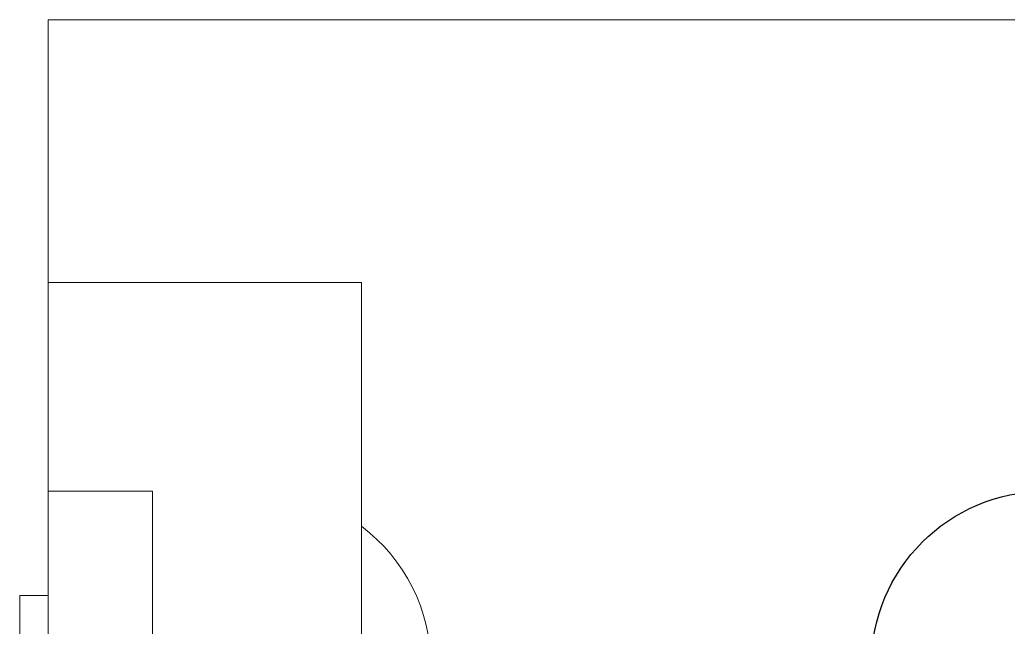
# Model space of a CAD drawing. Header units: millimetres. Extents: x 72919 to 485785, y -53256 to 338519.
# Drawn here: x 225210 to 277277, y 144661 to 176665 of the extents above; entities that cross this region are included whole.
import ezdxf

# ---------------------------------------------------------------- set-up
doc = ezdxf.new("R2010")
doc.units = ezdxf.units.MM
doc.layers.add('1', color=7, linetype='Continuous')
doc.layers.add('Footbal f', color=119, linetype='Continuous', lineweight=13)

# ---------------------------------------------------------------- blocks, each defined once
blk = doc.blocks.new('поле')
at = {"layer": 'Footbal f', "linetype": 'Continuous', "lineweight": 0, "ltscale": 1000, "flags": 128}
for points in [[(-951177, -811396), (-951177, -743396), (-1056177, -743396), (-1056177, -811396)], [(-1056177, -797556), (-1056177, -757236), (-1039677, -757236), (-1039677, -797556)], [(-1056177, -786556), (-1056177, -768236), (-1050677, -768236), (-1050677, -786556)], [(-1056177, -781056), (-1056177, -773736), (-1057677, -773736), (-1057677, -781056)]]:
    blk.add_lwpolyline(points, close=True, dxfattribs=at)
at = {"layer": 'Footbal f', "linetype": 'Continuous', "lineweight": 0, "ltscale": 1000}
blk.add_circle((-1003677, -777396), 9150, dxfattribs=at)
at = {"layer": 'Footbal f', "linetype": 'Continuous', "lineweight": 0, "ltscale": 1000, "extrusion": (0, 0, -1)}
blk.add_arc((1045177, -777396), 9150, 126.9481, 233.0517, dxfattribs=at)

msp = doc.modelspace()

# ---------------------------------------------------------------- linework, layer by layer
at = {"color": 18, "ltscale": 500, "true_color": 0x000000}
msp.add_circle((279210.43379, 142664.99944), 9150, dxfattribs=at)

# ---------------------------------------------------------------- block references
at = {"layer": '1', "color": 18, "ltscale": 500, "true_color": 0x000000}
msp.add_blockref('поле', (1282887.16375, 920060.74413), dxfattribs=at)
msp.add_blockref('поле', (1282887.16375, 920060.74413), dxfattribs=at)
msp.add_blockref('поле', (1282887.16375, 920060.74413), dxfattribs=at)

doc.saveas('drawing.dxf')
